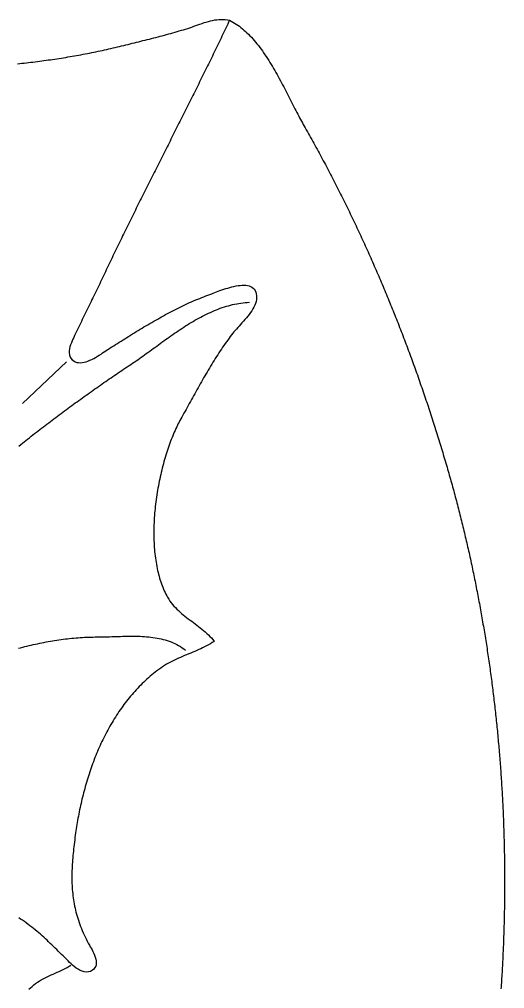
# Model space of a CAD drawing. Header units: millimetres. Extents: x 144 to 1034, y 80 to 1104.
# Drawn here: x 814.1 to 1034.3, y 660.9 to 1101 of the extents above; entities that cross this region are included whole.
import ezdxf

# ---------------------------------------------------------------- set-up
doc = ezdxf.new("R2010")
doc.units = ezdxf.units.MM
doc.layers.add('0_0_0', color=3, linetype='Continuous')

msp = doc.modelspace()

# ---------------------------------------------------------------- linework, layer by layer
at = {"layer": '0_0_0'}
for points in [[(813.31, 1080.81), (814.31, 1080.92), (815.31, 1081.03), (816.3, 1081.14), (817.3, 1081.26), (818.3, 1081.38), (819.29, 1081.5), (820.29, 1081.62), (821.28, 1081.75), (822.28, 1081.87), (823.27, 1082), (824.26, 1082.13), (825.26, 1082.27), (826.25, 1082.41), (827.24, 1082.55), (828.23, 1082.69), (829.22, 1082.83), (830.21, 1082.98), (831.2, 1083.13), (832.19, 1083.28), (833.18, 1083.43), (834.17, 1083.59), (835.16, 1083.75), (836.14, 1083.91), (837.13, 1084.08), (838.11, 1084.25), (839.1, 1084.42), (840.08, 1084.59), (841.07, 1084.77), (842.05, 1084.95), (843.03, 1085.13), (844.01, 1085.31), (844.99, 1085.5), (845.97, 1085.69), (846.94, 1085.89), (847.92, 1086.08), (848.9, 1086.28), (849.87, 1086.49), (850.85, 1086.69), (851.82, 1086.9), (852.79, 1087.12), (853.76, 1087.33), (854.73, 1087.55), (855.7, 1087.77), (856.67, 1088), (857.63, 1088.23), (858.6, 1088.46), (859.56, 1088.69), (860.52, 1088.93), (861.49, 1089.17), (862.46, 1089.41), (863.43, 1089.65), (864.4, 1089.89), (865.37, 1090.13), (866.34, 1090.37), (867.31, 1090.61), (868.29, 1090.85), (869.26, 1091.09), (870.23, 1091.33), (871.21, 1091.57), (872.18, 1091.82), (873.16, 1092.06), (874.13, 1092.31), (875.11, 1092.56), (876.08, 1092.81), (877.05, 1093.06), (878.02, 1093.31), (878.99, 1093.57), (879.96, 1093.83), (880.93, 1094.09), (881.9, 1094.35), (882.87, 1094.62), (883.83, 1094.89), (884.79, 1095.17), (885.75, 1095.45), (886.71, 1095.73), (887.67, 1096.02), (888.62, 1096.31), (889.57, 1096.6), (890.52, 1096.9), (891.44, 1097.2), (892.36, 1097.52), (893.29, 1097.85), (894.22, 1098.18), (895.16, 1098.52), (896.1, 1098.86), (897.05, 1099.18), (898, 1099.5), (898.95, 1099.79), (899.9, 1100.07), (900.86, 1100.31), (901.82, 1100.53), (902.78, 1100.71), (903.74, 1100.85), (904.7, 1100.94), (905.67, 1100.99), (906.63, 1100.97), (907.6, 1100.9), (908.56, 1100.76), (909.52, 1100.56), (909.1, 1099.65), (908.67, 1098.75), (908.24, 1097.85), (907.8, 1096.94), (907.37, 1096.04), (906.94, 1095.14), (906.51, 1094.23), (906.07, 1093.33), (905.64, 1092.43), (905.21, 1091.53), (904.77, 1090.62), (904.33, 1089.72), (903.9, 1088.82), (903.46, 1087.92), (903.02, 1087.02), (902.58, 1086.12), (902.15, 1085.22), (901.71, 1084.32), (901.27, 1083.42), (900.83, 1082.52), (900.39, 1081.62), (899.94, 1080.72), (899.5, 1079.82), (899.06, 1078.92), (898.62, 1078.02), (898.18, 1077.12), (897.73, 1076.22), (897.29, 1075.33), (896.84, 1074.43), (896.4, 1073.53), (895.95, 1072.63), (895.51, 1071.73), (895.06, 1070.83), (894.62, 1069.94), (894.17, 1069.04), (893.73, 1068.14), (893.28, 1067.24), (892.83, 1066.35), (892.38, 1065.45), (891.94, 1064.55), (891.49, 1063.66), (891.04, 1062.76), (890.59, 1061.86), (890.14, 1060.96), (889.69, 1060.07), (889.24, 1059.17), (888.79, 1058.28), (888.34, 1057.38), (887.89, 1056.48), (887.44, 1055.59), (886.99, 1054.69), (886.54, 1053.79), (886.09, 1052.9), (885.64, 1052), (885.19, 1051.1), (884.74, 1050.21), (884.29, 1049.31), (883.84, 1048.42), (883.39, 1047.52), (882.94, 1046.62), (882.49, 1045.73), (882.04, 1044.83), (881.59, 1043.94), (881.13, 1043.04), (880.68, 1042.14), (880.23, 1041.25), (879.78, 1040.35), (879.33, 1039.46), (878.88, 1038.56), (878.43, 1037.66), (877.98, 1036.77), (877.53, 1035.87), (877.08, 1034.97), (876.62, 1034.08), (876.17, 1033.18), (875.72, 1032.28), (875.27, 1031.39), (874.82, 1030.49), (874.37, 1029.59), (873.92, 1028.7), (873.47, 1027.8), (873.02, 1026.9), (872.57, 1026.01), (872.13, 1025.11), (871.68, 1024.21), (871.23, 1023.32), (870.78, 1022.42), (870.33, 1021.52), (869.88, 1020.62), (869.44, 1019.72), (868.99, 1018.83), (868.54, 1017.93), (868.09, 1017.03), (867.65, 1016.13), (867.2, 1015.23), (866.76, 1014.33), (866.31, 1013.43), (865.87, 1012.54), (865.42, 1011.64), (864.98, 1010.74), (864.53, 1009.84), (864.09, 1008.94), (863.65, 1008.04), (863.2, 1007.14), (862.76, 1006.24), (862.32, 1005.34), (861.88, 1004.44), (861.44, 1003.53), (861, 1002.63), (860.56, 1001.73), (860.12, 1000.83), (859.68, 999.93), (859.24, 999.03), (858.8, 998.12), (858.36, 997.22), (857.93, 996.32), (857.49, 995.42), (857.06, 994.51), (856.62, 993.61), (856.19, 992.71), (855.75, 991.8), (855.32, 990.9), (854.89, 989.99), (854.45, 989.09), (854.02, 988.18), (853.59, 987.28), (853.16, 986.37), (852.73, 985.46), (852.3, 984.56), (851.88, 983.65), (851.45, 982.75), (851.01, 981.84), (850.58, 980.94), (850.15, 980.03), (849.71, 979.13), (849.27, 978.23), (848.84, 977.32), (848.4, 976.42), (847.96, 975.52), (847.52, 974.62), (847.08, 973.72), (846.64, 972.81), (846.2, 971.91), (845.76, 971.01), (845.32, 970.11), (844.88, 969.21), (844.44, 968.31), (844, 967.41), (843.56, 966.5), (843.12, 965.6), (842.68, 964.7), (842.25, 963.8), (841.81, 962.89), (841.37, 961.99), (840.94, 961.09), (840.51, 960.18), (840.07, 959.28), (839.64, 958.37), (839.21, 957.47), (838.79, 956.56), (838.44, 955.81), (838.07, 955.01), (837.72, 954.15), (837.38, 953.26), (837.1, 952.34), (836.88, 951.42), (836.75, 950.5), (836.73, 949.6), (836.83, 948.73), (837.09, 947.9), (837.51, 947.12), (838.13, 946.42), (838.79, 945.9), (839.5, 945.51), (840.24, 945.25), (841.02, 945.11), (841.83, 945.08), (842.67, 945.14), (843.52, 945.29), (844.38, 945.52), (845.26, 945.82), (846.14, 946.17), (847.01, 946.58), (847.88, 947.03), (848.73, 947.5), (849.57, 948), (850.39, 948.51), (851.18, 949.02), (851.93, 949.52), (852.65, 950.01), (853.33, 950.46), (853.95, 950.88), (854.52, 951.25), (855.34, 951.77), (856.16, 952.29), (856.99, 952.82), (857.82, 953.34), (858.65, 953.87), (859.49, 954.4), (860.33, 954.93), (861.17, 955.46), (862.02, 956), (862.87, 956.53), (863.73, 957.06), (864.59, 957.6), (865.45, 958.13), (866.31, 958.66), (867.18, 959.2), (868.05, 959.73), (868.93, 960.26), (869.8, 960.79), (870.68, 961.31), (871.56, 961.84), (872.45, 962.36), (873.33, 962.88), (874.22, 963.4), (875.11, 963.91), (876, 964.42), (876.9, 964.93), (877.8, 965.44), (878.69, 965.94), (879.59, 966.43), (880.5, 966.92), (881.4, 967.41), (882.3, 967.89), (883.21, 968.36), (884.11, 968.83), (885.02, 969.3), (885.93, 969.76), (886.84, 970.21), (887.75, 970.65), (888.66, 971.09), (889.57, 971.52), (890.49, 971.95), (891.4, 972.36), (892.31, 972.77), (893.22, 973.17), (894.14, 973.57), (895.05, 973.95), (895.96, 974.32), (896.88, 974.69), (897.79, 975.04), (898.7, 975.39), (899.61, 975.73), (900.52, 976.05), (901, 976.22), (901.54, 976.43), (902.15, 976.67), (902.82, 976.93), (903.55, 977.21), (904.32, 977.51), (905.14, 977.81), (905.99, 978.12), (906.87, 978.42), (907.78, 978.72), (908.7, 979.01), (909.64, 979.29), (910.58, 979.54), (911.53, 979.76), (912.47, 979.95), (913.39, 980.1), (914.3, 980.21), (915.19, 980.28), (916.04, 980.29), (916.86, 980.24), (917.64, 980.13), (918.37, 979.95), (919.05, 979.69), (919.66, 979.36), (920.21, 978.94), (920.69, 978.44), (921.09, 977.84), (921.41, 977.14), (921.63, 976.33), (921.76, 975.48), (921.78, 974.62), (921.7, 973.76), (921.53, 972.9), (921.27, 972.04), (920.95, 971.19), (920.55, 970.35), (920.1, 969.5), (919.59, 968.67), (919.03, 967.85), (918.44, 967.03), (917.82, 966.23), (917.17, 965.44), (916.51, 964.67), (915.83, 963.91), (915.16, 963.16), (914.5, 962.44), (913.84, 961.74), (913.21, 961.05), (912.61, 960.39), (912.05, 959.76), (911.52, 959.14), (911.05, 958.56), (910.45, 957.78), (909.86, 956.99), (909.27, 956.2), (908.69, 955.4), (908.11, 954.59), (907.53, 953.77), (906.96, 952.94), (906.39, 952.11), (905.82, 951.28), (905.26, 950.43), (904.7, 949.58), (904.15, 948.73), (903.6, 947.87), (903.05, 947.01), (902.51, 946.14), (901.97, 945.27), (901.43, 944.39), (900.9, 943.51), (900.37, 942.63), (899.84, 941.74), (899.31, 940.85), (898.79, 939.96), (898.27, 939.07), (897.75, 938.18), (897.24, 937.28), (896.73, 936.38), (896.22, 935.49), (895.71, 934.59), (895.21, 933.69), (894.7, 932.79), (894.2, 931.9), (893.71, 931), (893.21, 930.1), (892.72, 929.21), (892.22, 928.32), (891.73, 927.43), (891.24, 926.54), (890.76, 925.65), (890.27, 924.77), (889.79, 923.89), (889.3, 923.02), (888.82, 922.15), (888.34, 921.28), (887.86, 920.42), (887.39, 919.56), (887, 918.86), (886.63, 918.15), (886.25, 917.43), (885.88, 916.69), (885.52, 915.93), (885.15, 915.16), (884.8, 914.37), (884.44, 913.58), (884.09, 912.76), (883.75, 911.94), (883.41, 911.1), (883.07, 910.25), (882.74, 909.39), (882.42, 908.52), (882.1, 907.63), (881.79, 906.74), (881.48, 905.83), (881.18, 904.92), (880.88, 903.99), (880.59, 903.06), (880.3, 902.11), (880.02, 901.16), (879.75, 900.2), (879.49, 899.24), (879.23, 898.26), (878.97, 897.28), (878.73, 896.29), (878.49, 895.29), (878.26, 894.29), (878.03, 893.28), (877.81, 892.27), (877.6, 891.26), (877.4, 890.23), (877.21, 889.21), (877.02, 888.18), (876.84, 887.14), (876.67, 886.11), (876.51, 885.07), (876.36, 884.03), (876.21, 882.99), (876.07, 881.94), (875.95, 880.9), (875.83, 879.85), (875.72, 878.8), (875.62, 877.76), (875.53, 876.71), (875.44, 875.66), (875.37, 874.62), (875.31, 873.57), (875.26, 872.53), (875.21, 871.49), (875.18, 870.45), (875.16, 869.42), (875.15, 868.39), (875.14, 867.36), (875.15, 866.34), (875.17, 865.32), (875.2, 864.3), (875.24, 863.29), (875.3, 862.29), (875.36, 861.29), (875.44, 860.29), (875.52, 859.31), (875.62, 858.33), (875.73, 857.36), (875.85, 856.39), (875.99, 855.44), (876.14, 854.49), (876.29, 853.55), (876.46, 852.62), (876.65, 851.7), (876.85, 850.79), (877.05, 849.89), (877.28, 849), (877.51, 848.12), (877.76, 847.25), (878.02, 846.4), (878.3, 845.55), (878.59, 844.72), (878.89, 843.9), (879.21, 843.1), (879.54, 842.3), (879.88, 841.53), (880.24, 840.76), (880.61, 840.01), (881, 839.28), (881.4, 838.56), (881.92, 837.7), (882.48, 836.88), (883.06, 836.08), (883.66, 835.32), (884.3, 834.59), (884.95, 833.88), (885.63, 833.19), (886.33, 832.53), (887.04, 831.88), (887.77, 831.25), (888.51, 830.64), (889.26, 830.03), (890.03, 829.44), (890.8, 828.85), (891.57, 828.26), (892.35, 827.68), (893.13, 827.1), (893.91, 826.52), (894.69, 825.94), (895.46, 825.34), (896.23, 824.74), (896.99, 824.13), (897.73, 823.5), (898.47, 822.86), (899.19, 822.2), (899.9, 821.52), (900.59, 820.82), (901.26, 820.09), (901.9, 819.34), (902.52, 818.56), (901.68, 818.01), (900.82, 817.5), (899.95, 817), (899.08, 816.53), (898.2, 816.07), (897.31, 815.63), (896.42, 815.21), (895.52, 814.8), (894.61, 814.4), (893.71, 814.01), (892.8, 813.62), (891.88, 813.24), (890.97, 812.86), (890.05, 812.47), (889.13, 812.09), (888.21, 811.7), (887.3, 811.3), (886.38, 810.9), (885.46, 810.48), (884.55, 810.05), (883.64, 809.6), (882.73, 809.14), (881.83, 808.65), (880.93, 808.14), (880.03, 807.61), (879.15, 807.05), (878.27, 806.46), (877.39, 805.85), (876.52, 805.19), (875.75, 804.59), (874.99, 803.97), (874.23, 803.34), (873.49, 802.71), (872.75, 802.06), (872.02, 801.41), (871.31, 800.74), (870.6, 800.07), (869.9, 799.39), (869.21, 798.71), (868.52, 798.01), (867.85, 797.3), (867.19, 796.59), (866.53, 795.87), (865.89, 795.14), (865.25, 794.41), (864.62, 793.67), (864, 792.91), (863.39, 792.16), (862.78, 791.39), (862.19, 790.62), (861.6, 789.84), (861.02, 789.06), (860.45, 788.26), (859.89, 787.47), (859.34, 786.66), (858.8, 785.85), (858.26, 785.03), (857.73, 784.21), (857.21, 783.38), (856.7, 782.55), (856.19, 781.71), (855.7, 780.86), (855.21, 780.01), (854.73, 779.15), (854.26, 778.29), (853.79, 777.42), (853.34, 776.55), (852.89, 775.68), (852.44, 774.8), (852.01, 773.91), (851.58, 773.02), (851.17, 772.13), (850.75, 771.23), (850.35, 770.33), (849.95, 769.43), (849.56, 768.52), (849.18, 767.61), (848.81, 766.69), (848.44, 765.77), (848.08, 764.85), (847.73, 763.92), (847.38, 762.99), (847.04, 762.06), (846.71, 761.13), (846.39, 760.19), (846.07, 759.26), (845.76, 758.31), (845.45, 757.37), (845.15, 756.43), (844.86, 755.48), (844.58, 754.53), (844.3, 753.58), (844.03, 752.63), (843.77, 751.67), (843.51, 750.72), (843.26, 749.76), (843.01, 748.81), (842.77, 747.85), (842.54, 746.89), (842.32, 745.93), (842.1, 744.97), (841.88, 744.01), (841.68, 743.05), (841.48, 742.09), (841.28, 741.13), (841.09, 740.17), (840.91, 739.21), (840.73, 738.25), (840.56, 737.29), (840.39, 736.34), (840.24, 735.38), (840.08, 734.42), (839.93, 733.47), (839.79, 732.51), (839.65, 731.56), (839.51, 730.5), (839.36, 729.44), (839.23, 728.4), (839.09, 727.36), (838.96, 726.32), (838.84, 725.3), (838.73, 724.28), (838.62, 723.26), (838.52, 722.26), (838.42, 721.26), (838.34, 720.26), (838.26, 719.27), (838.18, 718.28), (838.12, 717.3), (838.07, 716.33), (838.02, 715.36), (837.99, 714.39), (837.96, 713.43), (837.95, 712.47), (837.95, 711.51), (837.95, 710.56), (837.97, 709.61), (838, 708.67), (838.04, 707.72), (838.1, 706.78), (838.16, 705.84), (838.24, 704.91), (838.33, 703.97), (838.44, 703.04), (838.56, 702.11), (838.7, 701.18), (838.84, 700.25), (839.01, 699.32), (839.19, 698.39), (839.38, 697.47), (839.59, 696.54), (839.82, 695.61), (840.06, 694.68), (840.33, 693.75), (840.6, 692.82), (840.9, 691.89), (841.21, 690.96), (841.54, 690.03), (841.9, 689.09), (842.26, 688.15), (842.65, 687.21), (843.06, 686.27), (843.49, 685.33), (843.94, 684.38), (844.41, 683.43), (844.9, 682.48), (845.41, 681.52), (845.94, 680.56), (846.3, 679.93), (846.69, 679.23), (847.1, 678.48), (847.5, 677.69), (847.89, 676.87), (848.25, 676.02), (848.55, 675.17), (848.79, 674.31), (848.94, 673.47), (849, 672.64), (848.94, 671.85), (848.76, 671.1), (848.42, 670.4), (847.92, 669.76), (847.25, 669.2), (846.38, 668.72), (845.45, 668.43), (844.51, 668.35), (843.56, 668.46), (842.61, 668.73), (841.68, 669.13), (840.78, 669.64), (839.9, 670.22), (839.07, 670.85), (838.3, 671.51), (837.59, 672.15), (836.95, 672.77), (836.2, 673.51), (835.46, 674.24), (834.72, 674.98), (833.98, 675.71), (833.25, 676.44), (832.52, 677.16), (831.79, 677.89), (831.06, 678.6), (830.34, 679.32), (829.61, 680.03), (828.88, 680.74), (828.15, 681.44), (827.41, 682.14), (826.67, 682.83), (825.93, 683.52), (825.18, 684.2), (824.43, 684.88), (823.67, 685.55), (822.9, 686.22), (822.13, 686.88), (821.34, 687.53), (820.54, 688.18), (819.74, 688.82), (818.92, 689.45), (818.09, 690.07), (817.25, 690.69), (816.39, 691.3), (815.52, 691.9), (814.69, 692.47), (813.86, 693.04)], [(909.52, 1100.56), (910.29, 1100.18), (911.04, 1099.77), (911.78, 1099.33), (912.52, 1098.87), (913.24, 1098.37), (913.96, 1097.85), (914.67, 1097.31), (915.37, 1096.74), (916.07, 1096.15), (916.75, 1095.53), (917.43, 1094.89), (918.1, 1094.23), (918.77, 1093.55), (919.42, 1092.85), (920.07, 1092.13), (920.71, 1091.4), (921.34, 1090.64), (921.97, 1089.87), (922.59, 1089.08), (923.2, 1088.28), (923.8, 1087.46), (924.4, 1086.63), (924.99, 1085.79), (925.57, 1084.94), (926.15, 1084.07), (926.72, 1083.2), (927.29, 1082.32), (927.85, 1081.42), (928.4, 1080.52), (928.94, 1079.62), (929.48, 1078.71), (930.02, 1077.79), (930.55, 1076.87), (931.07, 1075.94), (931.59, 1075.01), (932.1, 1074.08), (932.61, 1073.15), (933.11, 1072.22), (933.6, 1071.29), (934.09, 1070.36), (934.58, 1069.43), (935.06, 1068.5), (935.53, 1067.58), (936.01, 1066.66), (936.47, 1065.75), (936.93, 1064.85), (937.39, 1063.95), (937.84, 1063.06), (938.29, 1062.18), (938.74, 1061.3), (939.18, 1060.44), (939.61, 1059.59), (940.05, 1058.75), (940.47, 1057.92), (940.9, 1057.11), (941.32, 1056.31), (941.74, 1055.53), (942.15, 1054.76), (942.56, 1054.01), (942.97, 1053.27), (943.37, 1052.56), (943.87, 1051.69), (944.36, 1050.82), (944.85, 1049.95), (945.34, 1049.08), (945.83, 1048.21), (946.32, 1047.34), (946.81, 1046.46), (947.29, 1045.59), (947.77, 1044.72), (948.26, 1043.84), (948.74, 1042.96), (949.22, 1042.09), (949.7, 1041.21), (950.17, 1040.33), (950.65, 1039.45), (951.12, 1038.57), (951.6, 1037.69), (952.07, 1036.81), (952.54, 1035.92), (953.01, 1035.04), (953.48, 1034.15), (953.94, 1033.27), (954.41, 1032.38), (954.87, 1031.49), (955.34, 1030.61), (955.8, 1029.72), (956.26, 1028.83), (956.72, 1027.94), (957.17, 1027.05), (957.63, 1026.16), (958.09, 1025.26), (958.54, 1024.37), (958.99, 1023.48), (959.44, 1022.58), (959.89, 1021.69), (960.34, 1020.79), (960.79, 1019.89), (961.23, 1019), (961.68, 1018.1), (962.12, 1017.2), (962.56, 1016.3), (963, 1015.4), (963.44, 1014.5), (963.88, 1013.59), (964.32, 1012.69), (964.75, 1011.79), (965.19, 1010.88), (965.62, 1009.98), (966.05, 1009.07), (966.48, 1008.17), (966.91, 1007.26), (967.34, 1006.35), (967.77, 1005.45), (968.19, 1004.54), (968.61, 1003.63), (969.04, 1002.72), (969.46, 1001.81), (969.88, 1000.89), (970.3, 999.98), (970.71, 999.07), (971.13, 998.16), (971.54, 997.24), (971.96, 996.33), (972.37, 995.41), (972.78, 994.5), (973.19, 993.58), (973.6, 992.66), (974.01, 991.75), (974.41, 990.83), (974.82, 989.91), (975.22, 988.99), (975.62, 988.07), (976.02, 987.15), (976.42, 986.23), (976.82, 985.3), (977.22, 984.38), (977.61, 983.46), (978, 982.54), (978.4, 981.61), (978.79, 980.69), (979.18, 979.76), (979.57, 978.84), (979.96, 977.91), (980.34, 976.98), (980.73, 976.05), (981.11, 975.13), (981.49, 974.2), (981.87, 973.27), (982.25, 972.34), (982.63, 971.41), (983.01, 970.48), (983.39, 969.55), (983.76, 968.62), (984.13, 967.68), (984.51, 966.75), (984.88, 965.82), (985.25, 964.88), (985.62, 963.95), (985.98, 963.02), (986.35, 962.08), (986.71, 961.15), (987.08, 960.21), (987.44, 959.27), (987.8, 958.34), (988.16, 957.4), (988.52, 956.46), (988.87, 955.52), (989.23, 954.58), (989.58, 953.65), (989.94, 952.71), (990.29, 951.77), (990.64, 950.82), (990.99, 949.88), (991.33, 948.94), (991.68, 948), (992.03, 947.06), (992.37, 946.12), (992.71, 945.17), (993.05, 944.23), (993.39, 943.29), (993.73, 942.34), (994.07, 941.4), (994.41, 940.45), (994.74, 939.51), (995.08, 938.56), (995.41, 937.62), (995.74, 936.67), (996.07, 935.72), (996.4, 934.78), (996.73, 933.83), (997.05, 932.88), (997.38, 931.93), (997.7, 930.98), (998.02, 930.03), (998.34, 929.09), (998.66, 928.14), (998.98, 927.19), (999.3, 926.24), (999.62, 925.29), (999.93, 924.33), (1000.24, 923.38), (1000.56, 922.43), (1000.87, 921.48), (1001.18, 920.53), (1001.49, 919.58), (1001.79, 918.62), (1002.1, 917.67), (1002.4, 916.72), (1002.71, 915.76), (1003.01, 914.81), (1003.31, 913.86), (1003.61, 912.9), (1003.91, 911.95), (1004.2, 910.99), (1004.5, 910.04), (1004.79, 909.08), (1005.09, 908.13), (1005.38, 907.17), (1005.67, 906.21), (1005.96, 905.26), (1006.25, 904.3), (1006.53, 903.35), (1006.82, 902.39), (1007.1, 901.43), (1007.39, 900.47), (1007.67, 899.52), (1007.95, 898.56), (1008.21, 897.66), (1008.47, 896.77), (1008.73, 895.87), (1008.98, 894.97), (1009.24, 894.08), (1009.49, 893.18), (1009.75, 892.28), (1010, 891.38), (1010.25, 890.48), (1010.5, 889.58), (1010.75, 888.68), (1010.99, 887.78), (1011.24, 886.88), (1011.48, 885.98), (1011.73, 885.07), (1011.97, 884.17), (1012.21, 883.27), (1012.45, 882.36), (1012.68, 881.46), (1012.92, 880.55), (1013.15, 879.65), (1013.39, 878.74), (1013.62, 877.84), (1013.85, 876.93), (1014.08, 876.02), (1014.31, 875.12), (1014.53, 874.21), (1014.76, 873.3), (1014.98, 872.39), (1015.21, 871.48), (1015.43, 870.57), (1015.65, 869.66), (1015.87, 868.75), (1016.09, 867.84), (1016.3, 866.93), (1016.52, 866.02), (1016.73, 865.1), (1016.95, 864.19), (1017.16, 863.28), (1017.37, 862.36), (1017.58, 861.45), (1017.78, 860.54), (1017.99, 859.62), (1018.19, 858.71), (1018.4, 857.79), (1018.6, 856.87), (1018.8, 855.96), (1019, 855.04), (1019.2, 854.12), (1019.4, 853.21), (1019.59, 852.29), (1019.79, 851.37), (1019.98, 850.45), (1020.17, 849.53), (1020.36, 848.61), (1020.55, 847.69), (1020.74, 846.77), (1020.92, 845.85), (1021.11, 844.93), (1021.29, 844.01), (1021.48, 843.09), (1021.66, 842.16), (1021.84, 841.24), (1022.02, 840.32), (1022.19, 839.4), (1022.37, 838.47), (1022.55, 837.55), (1022.72, 836.62), (1022.89, 835.7), (1023.06, 834.77), (1023.23, 833.85), (1023.4, 832.92), (1023.57, 832), (1023.73, 831.07), (1023.9, 830.14), (1024.06, 829.22), (1024.22, 828.29), (1024.38, 827.36), (1024.54, 826.43), (1024.7, 825.5), (1024.86, 824.57), (1025.01, 823.64), (1025.17, 822.71), (1025.32, 821.79), (1025.47, 820.85), (1025.62, 819.92), (1025.77, 818.99), (1025.92, 818.06), (1026.07, 817.13), (1026.21, 816.2), (1026.36, 815.27), (1026.5, 814.33), (1026.64, 813.4), (1026.78, 812.47), (1026.92, 811.54), (1027.06, 810.6), (1027.19, 809.67), (1027.33, 808.73), (1027.46, 807.8), (1027.59, 806.86), (1027.72, 805.93), (1027.85, 804.99), (1027.98, 804.06), (1028.11, 803.12), (1028.23, 802.19), (1028.36, 801.25), (1028.48, 800.31), (1028.6, 799.37), (1028.72, 798.44), (1028.84, 797.5), (1028.96, 796.56), (1029.08, 795.62), (1029.19, 794.69), (1029.31, 793.75), (1029.42, 792.81), (1029.53, 791.87), (1029.64, 790.93), (1029.75, 789.99), (1029.86, 789.05), (1029.97, 788.11), (1030.07, 787.17), (1030.18, 786.23), (1030.28, 785.29), (1030.38, 784.35), (1030.48, 783.4), (1030.58, 782.46), (1030.68, 781.52), (1030.77, 780.58), (1030.87, 779.64), (1030.96, 778.69), (1031.05, 777.75), (1031.14, 776.81), (1031.23, 775.86), (1031.32, 774.92), (1031.41, 773.98), (1031.5, 773.03), (1031.58, 772.09), (1031.66, 771.14), (1031.75, 770.2), (1031.83, 769.25), (1031.91, 768.31), (1031.99, 767.36), (1032.06, 766.42), (1032.14, 765.47), (1032.21, 764.53), (1032.29, 763.58), (1032.36, 762.64), (1032.43, 761.69), (1032.5, 760.74), (1032.57, 759.8), (1032.63, 758.85), (1032.7, 757.9), (1032.76, 756.95), (1032.83, 756.01), (1032.89, 755.06), (1032.95, 754.11), (1033.01, 753.16), (1033.06, 752.22), (1033.12, 751.27), (1033.18, 750.32), (1033.23, 749.37), (1033.28, 748.42), (1033.33, 747.47), (1033.38, 746.52), (1033.43, 745.57), (1033.48, 744.62), (1033.53, 743.68), (1033.57, 742.73), (1033.62, 741.78), (1033.66, 740.83), (1033.7, 739.88), (1033.74, 738.93), (1033.78, 737.98), (1033.82, 737.02), (1033.85, 736.07), (1033.89, 735.12), (1033.92, 734.17), (1033.95, 733.22), (1033.98, 732.27), (1034.01, 731.32), (1034.04, 730.37), (1034.07, 729.42), (1034.1, 728.46), (1034.12, 727.51), (1034.14, 726.56), (1034.17, 725.61), (1034.19, 724.66), (1034.21, 723.7), (1034.22, 722.75), (1034.24, 721.8), (1034.26, 720.85), (1034.27, 719.89), (1034.28, 718.94), (1034.3, 717.99), (1034.31, 717.04), (1034.32, 716.08), (1034.33, 715.13), (1034.33, 714.18), (1034.34, 713.22), (1034.34, 712.27), (1034.35, 711.32), (1034.35, 710.36), (1034.35, 709.41), (1034.35, 708.46), (1034.35, 707.5), (1034.34, 706.55), (1034.34, 705.59), (1034.33, 704.64), (1034.32, 703.69), (1034.32, 702.73), (1034.31, 701.78), (1034.3, 700.82), (1034.28, 699.87), (1034.27, 698.92), (1034.26, 697.96), (1034.24, 697.01), (1034.22, 696.05), (1034.2, 695.1), (1034.18, 694.14), (1034.16, 693.19), (1034.14, 692.24), (1034.12, 691.28), (1034.09, 690.33), (1034.07, 689.37), (1034.04, 688.42), (1034.01, 687.46), (1033.98, 686.51), (1033.95, 685.55), (1033.92, 684.6), (1033.88, 683.64), (1033.85, 682.69), (1033.81, 681.74), (1033.78, 680.78), (1033.74, 679.83), (1033.7, 678.87), (1033.66, 677.92), (1033.61, 676.96), (1033.57, 676.01), (1033.53, 675.05), (1033.48, 674.1), (1033.43, 673.14), (1033.38, 672.19), (1033.33, 671.23), (1033.28, 670.28), (1033.23, 669.32), (1033.18, 668.37), (1033.12, 667.41), (1033.06, 666.46), (1033.01, 665.51), (1032.95, 664.55), (1032.89, 663.6), (1032.83, 662.64), (1032.76, 661.69), (1032.7, 660.73)], [(813.94, 907.26), (814.73, 907.9), (815.51, 908.53), (816.3, 909.16), (817.09, 909.79), (817.88, 910.41), (818.67, 911.04), (819.47, 911.66), (820.26, 912.29), (821.05, 912.91), (821.85, 913.53), (822.65, 914.15), (823.44, 914.76), (824.24, 915.38), (825.04, 915.99), (825.84, 916.61), (826.64, 917.22), (827.44, 917.83), (828.24, 918.44), (829.04, 919.04), (829.84, 919.65), (830.65, 920.25), (831.45, 920.85), (832.26, 921.46), (833.06, 922.06), (833.87, 922.65), (834.67, 923.25), (835.48, 923.85), (836.29, 924.44), (837.09, 925.03), (837.9, 925.62), (838.71, 926.21), (839.52, 926.8), (840.33, 927.39), (841.14, 927.98), (841.95, 928.56), (842.76, 929.14), (843.57, 929.72), (844.38, 930.3), (845.2, 930.88), (846.01, 931.46), (846.82, 932.04), (847.63, 932.61), (848.44, 933.18), (849.26, 933.75), (850.07, 934.32), (850.88, 934.89), (851.7, 935.46), (852.51, 936.03), (853.32, 936.59), (854.14, 937.15), (854.95, 937.72), (855.76, 938.28), (856.58, 938.83), (857.39, 939.39), (858.2, 939.95), (859.02, 940.5), (859.83, 941.06), (860.65, 941.61), (861.46, 942.16), (862.27, 942.71), (863.09, 943.26), (863.9, 943.8), (864.71, 944.35), (865.52, 944.89), (866.29, 945.41), (867.06, 945.93), (867.83, 946.46), (868.6, 947), (869.37, 947.54), (870.15, 948.09), (870.93, 948.65), (871.71, 949.21), (872.49, 949.78), (873.28, 950.35), (874.07, 950.92), (874.86, 951.49), (875.65, 952.07), (876.44, 952.65), (877.24, 953.23), (878.04, 953.82), (878.85, 954.4), (879.65, 954.98), (880.46, 955.56), (881.27, 956.14), (882.09, 956.72), (882.9, 957.3), (883.72, 957.87), (884.55, 958.44), (885.37, 959.01), (886.2, 959.57), (887.04, 960.13), (887.87, 960.68), (888.71, 961.23), (889.55, 961.77), (890.4, 962.3), (891.25, 962.82), (892.1, 963.34), (892.96, 963.85), (893.82, 964.35), (894.68, 964.84), (895.55, 965.32), (896.42, 965.79), (897.29, 966.25), (898.17, 966.7), (899.05, 967.13), (899.93, 967.55), (900.82, 967.96), (901.72, 968.36), (902.61, 968.74), (903.52, 969.11), (904.42, 969.46), (905.33, 969.79), (906.24, 970.11), (907.16, 970.42), (908.08, 970.7), (909.01, 970.97), (909.94, 971.22), (910.88, 971.45), (911.82, 971.66), (912.76, 971.85), (913.71, 972.03), (914.66, 972.18), (915.62, 972.3), (916.58, 972.41), (917.55, 972.5), (918.52, 972.56)], [(835.52, 945.56), (815.52, 926.56)], [(813.71, 815.42), (814.67, 815.67), (815.63, 815.92), (816.6, 816.17), (817.56, 816.4), (818.53, 816.64), (819.49, 816.86), (820.46, 817.09), (821.42, 817.3), (822.39, 817.51), (823.36, 817.71), (824.33, 817.91), (825.29, 818.1), (826.26, 818.29), (827.23, 818.46), (828.2, 818.63), (829.17, 818.8), (830.14, 818.96), (831.11, 819.11), (832.08, 819.25), (833.05, 819.39), (834.02, 819.52), (834.99, 819.64), (835.96, 819.76), (836.93, 819.86), (837.9, 819.97), (838.87, 820.06), (839.84, 820.14), (840.81, 820.22), (841.78, 820.29), (842.75, 820.35), (843.71, 820.41), (844.68, 820.45), (845.65, 820.49), (846.62, 820.52), (847.59, 820.54), (848.56, 820.55), (849.52, 820.56), (850.43, 820.56), (851.34, 820.57), (852.27, 820.59), (853.2, 820.61), (854.15, 820.64), (855.1, 820.67), (856.06, 820.7), (857.02, 820.74), (858, 820.77), (858.97, 820.8), (859.95, 820.84), (860.94, 820.86), (861.93, 820.89), (862.92, 820.9), (863.91, 820.92), (864.91, 820.92), (865.9, 820.92), (866.9, 820.91), (867.89, 820.88), (868.88, 820.85), (869.87, 820.8), (870.85, 820.74), (871.83, 820.67), (872.81, 820.58), (873.78, 820.48), (874.75, 820.35), (875.71, 820.21), (876.66, 820.05), (877.6, 819.86), (878.53, 819.66), (879.46, 819.43), (880.37, 819.18), (881.27, 818.91), (882.16, 818.61), (883.04, 818.28), (883.9, 817.92), (884.75, 817.54), (885.59, 817.12), (886.41, 816.67), (887.21, 816.2), (888, 815.68), (888.77, 815.14), (889.52, 814.56)], [(818.38, 660.57), (819.15, 661.23), (819.93, 661.88), (820.72, 662.53), (821.52, 663.17), (822.34, 663.77), (823.18, 664.34), (824.04, 664.86), (824.91, 665.36), (825.8, 665.82), (826.7, 666.26), (827.61, 666.68), (828.53, 667.09), (829.45, 667.49), (830.37, 667.89), (831.29, 668.29), (832.21, 668.7), (833.13, 669.12), (834.03, 669.55), (834.93, 670.01), (835.81, 670.49), (836.68, 671.01), (837.52, 671.56)]]:
    msp.add_lwpolyline(points, dxfattribs=at)

doc.saveas('drawing.dxf')
